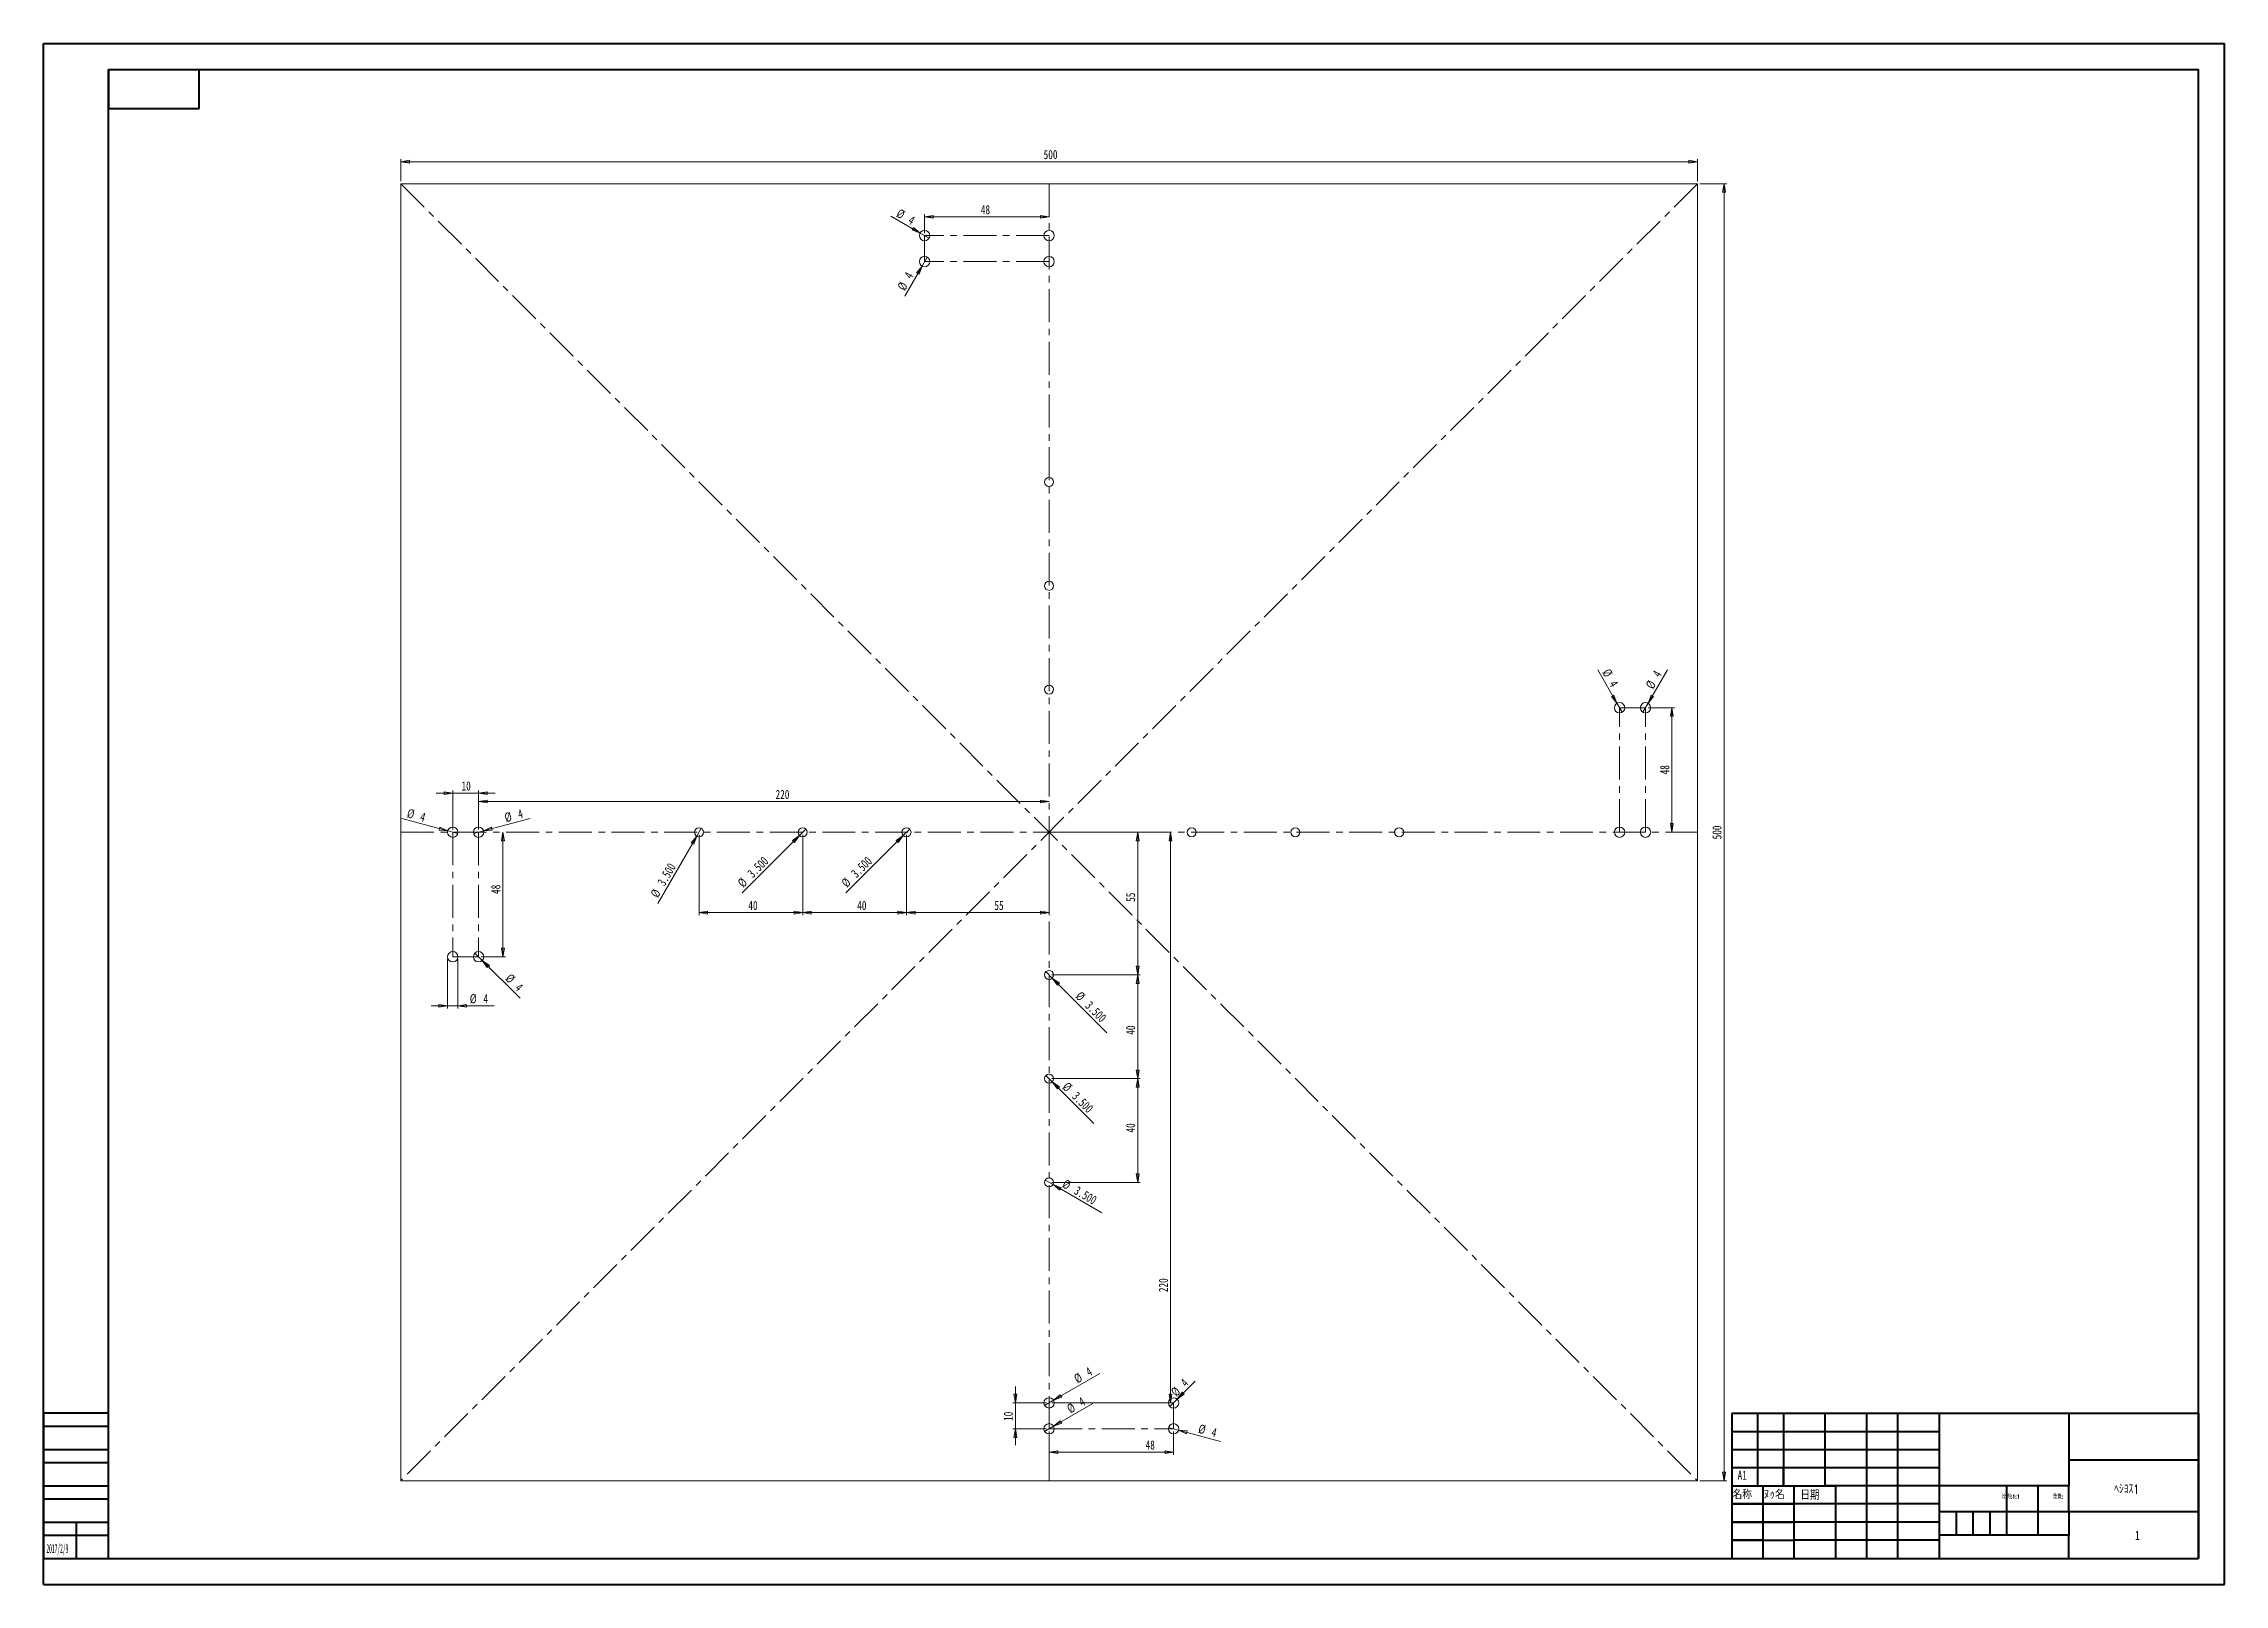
# Model space of a CAD drawing. Header units: millimetres. Extents: x 0 to 841, y 0 to 594.
import ezdxf

# ---------------------------------------------------------------- set-up
doc = ezdxf.new("R2010")
doc.units = ezdxf.units.MM
doc.header["$PDSIZE"] = -1
doc.linetypes.add('CENTERX2', pattern=[20.32, 12.7, -2.54, 2.54, -2.54])
doc.styles.add('SLDTEXTSTYLE0', font='TXT', dxfattribs={"width": 0.75})
doc.styles.add('SLDTEXTSTYLE1', font='TXT', dxfattribs={"width": 0.75, "bigfont": 'bigfont'})
doc.styles.add('SLDTEXTSTYLE2', font='TXT', dxfattribs={"width": 1.043136, "bigfont": 'bigfont'})
doc.styles.add('SLDTEXTSTYLE3', font='TXT', dxfattribs={"width": 1.018999, "bigfont": 'bigfont'})
doc.styles.add('SLDTEXTSTYLE4', font='TXT', dxfattribs={"width": 0.369871})
doc.dimstyles.new('SLDDIMSTYLE0', dxfattribs={"dimtxt": 3.5, "dimasz": 3.302, "dimexe": 0, "dimexo": 0.0625, "dimgap": 0.875, "dimtad": 2, "dimrnd": 1e-09, "dimzin": 12, "dimdsep": 46, "dimtxsty": 'SLDTEXTSTYLE0', "dimblk1": 'CLOSED', "dimblk2": 'CLOSED', "dimsah": 1, "dimcen": 0.09, "dimadec": 0, "dimazin": 0, "dimtfac": 1, "dimtofl": 0, "dimtmove": 0, "dimatfit": 3, "dimldrblk": 'CLOSED', "dimfxl": 1, "dimtolj": 1, "dimtzin": 12, "dimarcsym": 0})
doc.dimstyles.new('SLDDIMSTYLE1', dxfattribs={"dimtxt": 3.5, "dimasz": 3.302, "dimexe": 0, "dimexo": 0.0625, "dimgap": 0.875, "dimtad": 2, "dimrnd": 1e-09, "dimzin": 4, "dimdsep": 46, "dimtxsty": 'SLDTEXTSTYLE0', "dimblk1": 'CLOSED', "dimblk2": 'CLOSED', "dimsah": 1, "dimcen": 0.09, "dimadec": 0, "dimazin": 0, "dimtfac": 1, "dimtmove": 0, "dimatfit": 3, "dimldrblk": 'CLOSED', "dimfxl": 1, "dimtolj": 1, "dimtzin": 12, "dimarcsym": 0})
doc.dimstyles.new('SLDDIMSTYLE2', dxfattribs={"dimtxt": 3.5, "dimasz": 3.302, "dimexe": 0, "dimexo": 0.0625, "dimgap": 0.875, "dimtad": 2, "dimrnd": 1e-09, "dimzin": 12, "dimdsep": 46, "dimtxsty": 'SLDTEXTSTYLE0', "dimblk1": 'CLOSED', "dimblk2": 'CLOSED', "dimsah": 1, "dimcen": 0.09, "dimadec": 0, "dimazin": 0, "dimtfac": 1, "dimtmove": 0, "dimatfit": 3, "dimldrblk": 'CLOSED', "dimfxl": 1, "dimtolj": 1, "dimtzin": 12, "dimarcsym": 0})
doc.dimstyles.new('SLDDIMSTYLE3', dxfattribs={"dimtxt": 3.5, "dimasz": 3.302, "dimexe": 0, "dimexo": 0.0625, "dimgap": 0.875, "dimtad": 2, "dimrnd": 1e-09, "dimzin": 12, "dimdsep": 46, "dimtxsty": 'SLDTEXTSTYLE0', "dimblk1": 'CLOSED', "dimblk2": 'CLOSED', "dimsah": 1, "dimcen": 0.09, "dimadec": 0, "dimazin": 0, "dimtfac": 1, "dimtofl": 0, "dimtmove": 0, "dimatfit": 3, "dimldrblk": 'CLOSED', "dimfxl": 1, "dimtolj": 1, "dimtzin": 12, "dimarcsym": 0})
doc.dimstyles.new('SLDDIMSTYLE4', dxfattribs={"dimtxt": 3.5, "dimasz": 3.302, "dimexe": 0, "dimexo": 0.0625, "dimgap": 0.875, "dimtad": 2, "dimrnd": 1e-09, "dimzin": 12, "dimdsep": 46, "dimtxsty": 'SLDTEXTSTYLE0', "dimblk1": 'CLOSED', "dimblk2": 'CLOSED', "dimsah": 1, "dimcen": 0.09, "dimadec": 0, "dimazin": 0, "dimtfac": 1, "dimtofl": 0, "dimtmove": 0, "dimatfit": 3, "dimldrblk": 'CLOSED', "dimfxl": 1, "dimtolj": 1, "dimtzin": 12, "dimarcsym": 0})

# ---------------------------------------------------------------- blocks, each defined once
blk = doc.blocks.new('_CLOSED')
at = {"color": 0, "linetype": 'ByBlock', "lineweight": -2}
for p, q in [((-1, 0.166667), (0, 0)), ((-1, 0.166667), (-1, -0.166667)), ((0, 0), (-1, -0.166667)), ((0, 0), (-1, 0))]:
    blk.add_line(p, q, dxfattribs=at)
blk = doc.blocks.new('*D2')
at = {"color": 7, "linetype": 'Continuous', "lineweight": 0}
for p, q in [((638.84, 540.19), (649.14, 540.19)), ((648.14, 540.19), (648.14, 40.19)), ((638.84, 40.19), (649.14, 40.19))]:
    blk.add_line(p, q, dxfattribs=at)
at = {"color": 7, "linetype": 'Continuous', "lineweight": 0, "xscale": 3.302, "yscale": 3.302}
for p, rotation in [((648.14, 540.19, 0.1), 90.0000000000004), ((648.14, 40.19, 0.1), 270.0000000000004)]:
    blk.add_blockref('_CLOSED', p, dxfattribs=dict(at, rotation=rotation))
at = {"color": 7, "linetype": 'Continuous', "lineweight": 0, "insert": (643.63, 287.42), "char_height": 3.5, "attachment_point": 1, "rotation": 90, "style": 'SLDTEXTSTYLE0'}
blk.add_mtext('500', dxfattribs=at)
blk = doc.blocks.new('*D3')
at = {"color": 7, "linetype": 'Continuous', "lineweight": 0}
for p, q in [((137.84, 541.19), (137.84, 549.68)), ((137.84, 548.68), (637.84, 548.68)), ((637.84, 541.19), (637.84, 549.68))]:
    blk.add_line(p, q, dxfattribs=at)
at = {"color": 7, "linetype": 'Continuous', "lineweight": 0, "xscale": 3.302, "yscale": 3.302, "rotation": 180.0000000000004}
blk.add_blockref('_CLOSED', (137.84, 548.68, 0.1), dxfattribs=at)
at = {"color": 7, "linetype": 'Continuous', "lineweight": 0, "xscale": 3.302, "yscale": 3.302}
blk.add_blockref('_CLOSED', (637.84, 548.68, 0.1), dxfattribs=at)
at = {"color": 7, "linetype": 'Continuous', "lineweight": 0, "insert": (385.72, 553.19), "char_height": 3.5, "attachment_point": 1, "style": 'SLDTEXTSTYLE0'}
blk.add_mtext('500', dxfattribs=at)
blk = doc.blocks.new('*D4')
at = {"color": 7, "linetype": 'Continuous', "lineweight": 0}
for q in [(309.44, 266.79), (334.08, 291.43)]:
    blk.add_line((331.6, 288.96), q, dxfattribs=at)
at = {"color": 7, "linetype": 'Continuous', "lineweight": 0, "xscale": 3.302, "yscale": 3.302, "rotation": 45.00000000000041}
blk.add_blockref('_CLOSED', (331.6, 288.96, 0.1), dxfattribs=at)
at = {"color": 7, "linetype": 'Continuous', "lineweight": 0, "char_height": 3.5, "attachment_point": 1, "rotation": 45, "style": 'SLDTEXTSTYLE0'}
for s, insert in [('3.500', (311.11, 274.82)), ('%%c', (307.38, 271.09))]:
    blk.add_mtext(s, dxfattribs=dict(at, insert=insert))
blk = doc.blocks.new('*D5')
at = {"color": 7, "linetype": 'Continuous', "lineweight": 0}
for q in [(269.44, 266.79), (294.08, 291.43)]:
    blk.add_line((291.6, 288.96), q, dxfattribs=at)
at = {"color": 7, "linetype": 'Continuous', "lineweight": 0, "xscale": 3.302, "yscale": 3.302, "rotation": 45.00000000000041}
blk.add_blockref('_CLOSED', (291.6, 288.96, 0.1), dxfattribs=at)
at = {"color": 7, "linetype": 'Continuous', "lineweight": 0, "char_height": 3.5, "attachment_point": 1, "rotation": 45, "style": 'SLDTEXTSTYLE0'}
for s, insert in [('3.500', (271.11, 274.82)), ('%%c', (267.38, 271.09))]:
    blk.add_mtext(s, dxfattribs=dict(at, insert=insert))
blk = doc.blocks.new('*D6')
at = {"color": 7, "linetype": 'Continuous', "lineweight": 0}
for q in [(237, 262.76), (253.71, 291.71)]:
    blk.add_line((251.96, 288.68), q, dxfattribs=at)
at = {"color": 7, "linetype": 'Continuous', "lineweight": 0, "xscale": 3.302, "yscale": 3.302, "rotation": 60.00000000000011}
blk.add_blockref('_CLOSED', (251.96, 288.68, 0.1), dxfattribs=at)
at = {"color": 7, "linetype": 'Continuous', "lineweight": 0, "char_height": 3.5, "attachment_point": 1, "rotation": 60, "style": 'SLDTEXTSTYLE0'}
for s, insert in [('3.500', (236.54, 270.95)), ('%%c', (233.91, 266.38))]:
    blk.add_mtext(s, dxfattribs=dict(at, insert=insert))
blk = doc.blocks.new('*D7')
at = {"color": 7, "linetype": 'Continuous', "lineweight": 0}
for p, q in [((332.84, 289.19), (332.84, 258.2)), ((387.84, 289.19), (387.84, 258.2)), ((332.84, 259.2), (387.84, 259.2))]:
    blk.add_line(p, q, dxfattribs=at)
at = {"color": 7, "linetype": 'Continuous', "lineweight": 0, "xscale": 3.302, "yscale": 3.302, "rotation": 180.0000000000004}
blk.add_blockref('_CLOSED', (332.84, 259.2, 0.1), dxfattribs=at)
at = {"color": 7, "linetype": 'Continuous', "lineweight": 0, "xscale": 3.302, "yscale": 3.302}
blk.add_blockref('_CLOSED', (387.84, 259.2, 0.1), dxfattribs=at)
at = {"color": 7, "linetype": 'Continuous', "lineweight": 0, "insert": (366.73, 263.71), "char_height": 3.5, "attachment_point": 1, "style": 'SLDTEXTSTYLE0'}
blk.add_mtext('55', dxfattribs=at)
blk = doc.blocks.new('*D8')
at = {"color": 7, "linetype": 'Continuous', "lineweight": 0}
for p, q in [((292.84, 289.19), (292.84, 258.2)), ((332.84, 289.19), (332.84, 258.2)), ((292.84, 259.2), (332.84, 259.2))]:
    blk.add_line(p, q, dxfattribs=at)
at = {"color": 7, "linetype": 'Continuous', "lineweight": 0, "xscale": 3.302, "yscale": 3.302, "rotation": 180.0000000000004}
blk.add_blockref('_CLOSED', (292.84, 259.2, 0.1), dxfattribs=at)
at = {"color": 7, "linetype": 'Continuous', "lineweight": 0, "xscale": 3.302, "yscale": 3.302}
blk.add_blockref('_CLOSED', (332.84, 259.2, 0.1), dxfattribs=at)
at = {"color": 7, "linetype": 'Continuous', "lineweight": 0, "insert": (313.84, 263.71), "char_height": 3.5, "attachment_point": 1, "style": 'SLDTEXTSTYLE0'}
blk.add_mtext('40', dxfattribs=at)
blk = doc.blocks.new('*D9')
at = {"color": 7, "linetype": 'Continuous', "lineweight": 0}
for p, q in [((252.84, 289.19), (252.84, 258.2)), ((292.84, 289.19), (292.84, 258.2)), ((252.84, 259.2), (292.84, 259.2))]:
    blk.add_line(p, q, dxfattribs=at)
at = {"color": 7, "linetype": 'Continuous', "lineweight": 0, "xscale": 3.302, "yscale": 3.302, "rotation": 180.0000000000004}
blk.add_blockref('_CLOSED', (252.84, 259.2, 0.1), dxfattribs=at)
at = {"color": 7, "linetype": 'Continuous', "lineweight": 0, "xscale": 3.302, "yscale": 3.302}
blk.add_blockref('_CLOSED', (292.84, 259.2, 0.1), dxfattribs=at)
at = {"color": 7, "linetype": 'Continuous', "lineweight": 0, "insert": (271.86, 263.71), "char_height": 3.5, "attachment_point": 1, "style": 'SLDTEXTSTYLE0'}
blk.add_mtext('40', dxfattribs=at)
blk = doc.blocks.new('*D10')
at = {"color": 7, "linetype": 'Continuous', "lineweight": 0}
for q in [(386.6, 236.43), (410.14, 212.89)]:
    blk.add_line((389.08, 233.96), q, dxfattribs=at)
at = {"color": 7, "linetype": 'Continuous', "lineweight": 0, "xscale": 3.302, "yscale": 3.302, "rotation": 135.0000000000004}
blk.add_blockref('_CLOSED', (389.08, 233.96, 0.1), dxfattribs=at)
at = {"color": 7, "linetype": 'Continuous', "lineweight": 0, "char_height": 3.5, "attachment_point": 1, "rotation": 315, "style": 'SLDTEXTSTYLE0'}
for s, insert in [('%%c', (400.23, 229.15)), ('3.500', (403.96, 225.42))]:
    blk.add_mtext(s, dxfattribs=dict(at, insert=insert))
blk = doc.blocks.new('*D11')
at = {"color": 7, "linetype": 'Continuous', "lineweight": 0}
for q in [(386.6, 196.43), (405.09, 177.94)]:
    blk.add_line((389.08, 193.96), q, dxfattribs=at)
at = {"color": 7, "linetype": 'Continuous', "lineweight": 0, "xscale": 3.302, "yscale": 3.302, "rotation": 135.0000000000004}
blk.add_blockref('_CLOSED', (389.08, 193.96, 0.1), dxfattribs=at)
at = {"color": 7, "linetype": 'Continuous', "lineweight": 0, "char_height": 3.5, "attachment_point": 1, "rotation": 315, "style": 'SLDTEXTSTYLE0'}
for s, insert in [('%%c', (395.16, 194.18)), ('3.500', (398.89, 190.45))]:
    blk.add_mtext(s, dxfattribs=dict(at, insert=insert))
blk = doc.blocks.new('*D12')
at = {"color": 7, "linetype": 'Continuous', "lineweight": 0}
for q in [(386.32, 156.07), (408.11, 143.49)]:
    blk.add_line((389.35, 154.32), q, dxfattribs=at)
at = {"color": 7, "linetype": 'Continuous', "lineweight": 0, "xscale": 3.302, "yscale": 3.302, "rotation": 150.0000000000001}
blk.add_blockref('_CLOSED', (389.35, 154.32, 0.1), dxfattribs=at)
at = {"color": 7, "linetype": 'Continuous', "lineweight": 0, "char_height": 3.5, "attachment_point": 1, "rotation": 330, "style": 'SLDTEXTSTYLE0'}
for s, insert in [('%%c', (394.32, 156.59)), ('3.500', (398.89, 153.96))]:
    blk.add_mtext(s, dxfattribs=dict(at, insert=insert))
blk = doc.blocks.new('*D13')
at = {"color": 7, "linetype": 'Continuous', "lineweight": 0}
for p, q in [((388.84, 290.19), (423.02, 290.19)), ((422.02, 235.19), (422.02, 290.19)), ((388.84, 235.19), (423.02, 235.19))]:
    blk.add_line(p, q, dxfattribs=at)
at = {"color": 7, "linetype": 'Continuous', "lineweight": 0, "xscale": 3.302, "yscale": 3.302}
for p, rotation in [((422.02, 290.19, 0.1), 90.00000000000045), ((422.02, 235.19, 0.1), 270.0000000000005)]:
    blk.add_blockref('_CLOSED', p, dxfattribs=dict(at, rotation=rotation))
at = {"color": 7, "linetype": 'Continuous', "lineweight": 0, "insert": (417.5, 263.34), "char_height": 3.5, "attachment_point": 1, "rotation": 90, "style": 'SLDTEXTSTYLE0'}
blk.add_mtext('55', dxfattribs=at)
blk = doc.blocks.new('*D14')
at = {"color": 7, "linetype": 'Continuous', "lineweight": 0}
for p, q in [((388.84, 235.19), (423.02, 235.19)), ((422.02, 235.19), (422.02, 195.19)), ((388.84, 195.19), (423.02, 195.19))]:
    blk.add_line(p, q, dxfattribs=at)
at = {"color": 7, "linetype": 'Continuous', "lineweight": 0, "xscale": 3.302, "yscale": 3.302}
for p, rotation in [((422.02, 235.19, 0.1), 90.0000000000004), ((422.02, 195.19, 0.1), 270.0000000000004)]:
    blk.add_blockref('_CLOSED', p, dxfattribs=dict(at, rotation=rotation))
at = {"color": 7, "linetype": 'Continuous', "lineweight": 0, "insert": (417.5, 212.11), "char_height": 3.5, "attachment_point": 1, "rotation": 90, "style": 'SLDTEXTSTYLE0'}
blk.add_mtext('40', dxfattribs=at)
blk = doc.blocks.new('*D15')
at = {"color": 7, "linetype": 'Continuous', "lineweight": 0}
for p, q in [((388.84, 195.19), (423.02, 195.19)), ((422.02, 195.19), (422.02, 155.19)), ((388.84, 155.19), (423.02, 155.19))]:
    blk.add_line(p, q, dxfattribs=at)
at = {"color": 7, "linetype": 'Continuous', "lineweight": 0, "xscale": 3.302, "yscale": 3.302}
for p, rotation in [((422.02, 195.19, 0.1), 90.0000000000004), ((422.02, 155.19, 0.1), 270.0000000000004)]:
    blk.add_blockref('_CLOSED', p, dxfattribs=dict(at, rotation=rotation))
at = {"color": 7, "linetype": 'Continuous', "lineweight": 0, "insert": (417.5, 174.4), "char_height": 3.5, "attachment_point": 1, "rotation": 90, "style": 'SLDTEXTSTYLE0'}
blk.add_mtext('40', dxfattribs=at)
blk = doc.blocks.new('*D16')
at = {"color": 7, "linetype": 'Continuous', "lineweight": 0}
for q in [(138.17, 295.46), (159.77, 289.68)]:
    blk.add_line((155.91, 290.71), q, dxfattribs=at)
at = {"color": 7, "linetype": 'Continuous', "lineweight": 0, "xscale": 3.302, "yscale": 3.302, "rotation": 345.0000000000001}
blk.add_blockref('_CLOSED', (155.91, 290.71, 0.1), dxfattribs=at)
at = {"color": 7, "linetype": 'Continuous', "lineweight": 0, "char_height": 3.5, "attachment_point": 1, "rotation": 345, "style": 'SLDTEXTSTYLE0'}
for s, insert in [('%%c', (140.86, 299.37)), ('4', (145.95, 298))]:
    blk.add_mtext(s, dxfattribs=dict(at, insert=insert))
blk = doc.blocks.new('*D17')
at = {"color": 7, "linetype": 'Continuous', "lineweight": 0}
for q in [(187.76, 295.53), (165.91, 289.68)]:
    blk.add_line((169.77, 290.71), q, dxfattribs=at)
at = {"color": 7, "linetype": 'Continuous', "lineweight": 0, "xscale": 3.302, "yscale": 3.302, "rotation": 195.0000000000007}
blk.add_blockref('_CLOSED', (169.77, 290.71, 0.1), dxfattribs=at)
at = {"color": 7, "linetype": 'Continuous', "lineweight": 0, "char_height": 3.5, "attachment_point": 1, "rotation": 15, "style": 'SLDTEXTSTYLE0'}
for s, insert in [('%%c', (177.48, 297.4)), ('4', (182.57, 298.77))]:
    blk.add_mtext(s, dxfattribs=dict(at, insert=insert))
blk = doc.blocks.new('*D18')
at = {"color": 7, "linetype": 'Continuous', "lineweight": 0}
for p, q in [((157.84, 305.24), (151.49, 305.24)), ((157.84, 291.19), (157.84, 306.24)), ((157.84, 305.24), (167.84, 305.24)), ((167.84, 291.19), (167.84, 306.24)), ((167.84, 305.24), (174.19, 305.24))]:
    blk.add_line(p, q, dxfattribs=at)
at = {"color": 7, "linetype": 'Continuous', "lineweight": 0, "xscale": 3.302, "yscale": 3.302}
blk.add_blockref('_CLOSED', (157.84, 305.24, 0.1), dxfattribs=at)
at = {"color": 7, "linetype": 'Continuous', "lineweight": 0, "xscale": 3.302, "yscale": 3.302, "rotation": 180.0000000000004}
blk.add_blockref('_CLOSED', (167.84, 305.24, 0.1), dxfattribs=at)
at = {"color": 7, "linetype": 'Continuous', "lineweight": 0, "insert": (161.24, 309.75), "char_height": 3.5, "attachment_point": 1, "style": 'SLDTEXTSTYLE0'}
blk.add_mtext('10', dxfattribs=at)
blk = doc.blocks.new('*D19')
at = {"color": 7, "linetype": 'Continuous', "lineweight": 0}
for p, q in [((167.84, 291.19), (167.84, 303.01)), ((167.84, 302.01), (387.84, 302.01))]:
    blk.add_line(p, q, dxfattribs=at)
at = {"color": 7, "linetype": 'Continuous', "lineweight": 0, "xscale": 3.302, "yscale": 3.302, "rotation": 180.0000000000004}
blk.add_blockref('_CLOSED', (167.84, 302.01, 0.1), dxfattribs=at)
at = {"color": 7, "linetype": 'Continuous', "lineweight": 0, "xscale": 3.302, "yscale": 3.302}
blk.add_blockref('_CLOSED', (387.84, 302.01, 0.1), dxfattribs=at)
at = {"color": 7, "linetype": 'Continuous', "lineweight": 0, "insert": (282.34, 306.52), "char_height": 3.5, "attachment_point": 1, "style": 'SLDTEXTSTYLE0'}
blk.add_mtext('220', dxfattribs=at)
blk = doc.blocks.new('*D20')
at = {"color": 7, "linetype": 'Continuous', "lineweight": 0}
for p, q in [((177.21, 290.19), (177.21, 242.19)), ((168.84, 242.19), (178.21, 242.19))]:
    blk.add_line(p, q, dxfattribs=at)
at = {"color": 7, "linetype": 'Continuous', "lineweight": 0, "xscale": 3.302, "yscale": 3.302}
for p, rotation in [((177.21, 290.19, 0.1), 90.0000000000004), ((177.21, 242.19, 0.1), 270.0000000000004)]:
    blk.add_blockref('_CLOSED', p, dxfattribs=dict(at, rotation=rotation))
at = {"color": 7, "linetype": 'Continuous', "lineweight": 0, "insert": (172.69, 266.39), "char_height": 3.5, "attachment_point": 1, "rotation": 90, "style": 'SLDTEXTSTYLE0'}
blk.add_mtext('48', dxfattribs=at)
blk = doc.blocks.new('*D21')
at = {"color": 7, "linetype": 'Continuous', "lineweight": 0}
for p, q in [((155.84, 241.19), (155.84, 222.23)), ((159.84, 241.19), (159.84, 222.23)), ((155.84, 223.23), (149.49, 223.23)), ((155.84, 223.23), (159.84, 223.23)), ((159.84, 223.23), (173.87, 223.23))]:
    blk.add_line(p, q, dxfattribs=at)
at = {"color": 7, "linetype": 'Continuous', "lineweight": 0, "xscale": 3.302, "yscale": 3.302}
blk.add_blockref('_CLOSED', (155.84, 223.23, 0.1), dxfattribs=at)
at = {"color": 7, "linetype": 'Continuous', "lineweight": 0, "xscale": 3.302, "yscale": 3.302, "rotation": 180.0000000000004}
blk.add_blockref('_CLOSED', (159.84, 223.23, 0.1), dxfattribs=at)
at = {"color": 7, "linetype": 'Continuous', "lineweight": 0, "char_height": 3.5, "attachment_point": 1, "style": 'SLDTEXTSTYLE0'}
for s, insert in [('%%c', (164.43, 227.74)), ('4', (169.7, 227.74))]:
    blk.add_mtext(s, dxfattribs=dict(at, insert=insert))
blk = doc.blocks.new('*D22')
at = {"color": 7, "linetype": 'Continuous', "lineweight": 0}
for q in [(407.41, 81.49), (386.11, 69.19)]:
    blk.add_line((389.57, 71.19), q, dxfattribs=at)
at = {"color": 7, "linetype": 'Continuous', "lineweight": 0, "xscale": 3.302, "yscale": 3.302, "rotation": 210.0000000000003}
blk.add_blockref('_CLOSED', (389.57, 71.19, 0.1), dxfattribs=at)
at = {"color": 7, "linetype": 'Continuous', "lineweight": 0, "char_height": 3.5, "attachment_point": 1, "rotation": 30, "style": 'SLDTEXTSTYLE0'}
for s, insert in [('%%c', (397, 80.65)), ('4', (401.56, 83.29))]:
    blk.add_mtext(s, dxfattribs=dict(at, insert=insert))
blk = doc.blocks.new('*D23')
at = {"color": 7, "linetype": 'Continuous', "lineweight": 0}
for q in [(404.68, 69.92), (386.11, 59.19)]:
    blk.add_line((389.57, 61.19), q, dxfattribs=at)
at = {"color": 7, "linetype": 'Continuous', "lineweight": 0, "xscale": 3.302, "yscale": 3.302, "rotation": 210.0000000000007}
blk.add_blockref('_CLOSED', (389.57, 61.19, 0.1), dxfattribs=at)
at = {"color": 7, "linetype": 'Continuous', "lineweight": 0, "char_height": 3.5, "attachment_point": 1, "rotation": 30, "style": 'SLDTEXTSTYLE0'}
for s, insert in [('%%c', (394.27, 69.06)), ('4', (398.83, 71.69))]:
    blk.add_mtext(s, dxfattribs=dict(at, insert=insert))
blk = doc.blocks.new('*D24')
at = {"color": 7, "linetype": 'Continuous', "lineweight": 0}
for p, q in [((374.85, 70.19), (374.85, 76.54)), ((386.84, 70.19), (373.85, 70.19)), ((374.85, 70.19), (374.85, 60.19)), ((386.84, 60.19), (373.85, 60.19)), ((374.85, 60.19), (374.85, 53.84))]:
    blk.add_line(p, q, dxfattribs=at)
at = {"color": 7, "linetype": 'Continuous', "lineweight": 0, "xscale": 3.302, "yscale": 3.302}
for p, rotation in [((374.85, 70.19, 0.1), 270.0000000000004), ((374.85, 60.19, 0.1), 90.0000000000004)]:
    blk.add_blockref('_CLOSED', p, dxfattribs=dict(at, rotation=rotation))
at = {"color": 7, "linetype": 'Continuous', "lineweight": 0, "insert": (370.34, 63.24), "char_height": 3.5, "attachment_point": 1, "rotation": 90, "style": 'SLDTEXTSTYLE0'}
blk.add_mtext('10', dxfattribs=at)
blk = doc.blocks.new('*D25')
at = {"color": 7, "linetype": 'Continuous', "lineweight": 0}
for p, q in [((434.65, 70.19), (434.65, 290.19)), ((388.84, 70.19), (435.65, 70.19))]:
    blk.add_line(p, q, dxfattribs=at)
at = {"color": 7, "linetype": 'Continuous', "lineweight": 0, "xscale": 3.302, "yscale": 3.302}
for p, rotation in [((434.65, 290.19, 0.1), 90.0000000000004), ((434.65, 70.19, 0.1), 270.0000000000004)]:
    blk.add_blockref('_CLOSED', p, dxfattribs=dict(at, rotation=rotation))
at = {"color": 7, "linetype": 'Continuous', "lineweight": 0, "insert": (430.14, 112.87), "char_height": 3.5, "attachment_point": 1, "rotation": 90, "style": 'SLDTEXTSTYLE0'}
blk.add_mtext('220', dxfattribs=at)
blk = doc.blocks.new('*D26')
at = {"color": 7, "linetype": 'Continuous', "lineweight": 0}
for p, q in [((387.84, 59.19), (387.84, 50.19)), ((435.84, 59.19), (435.84, 50.19)), ((387.84, 51.19), (435.84, 51.19))]:
    blk.add_line(p, q, dxfattribs=at)
at = {"color": 7, "linetype": 'Continuous', "lineweight": 0, "xscale": 3.302, "yscale": 3.302, "rotation": 180.0000000000004}
blk.add_blockref('_CLOSED', (387.84, 51.19, 0.1), dxfattribs=at)
at = {"color": 7, "linetype": 'Continuous', "lineweight": 0, "xscale": 3.302, "yscale": 3.302}
blk.add_blockref('_CLOSED', (435.84, 51.19, 0.1), dxfattribs=at)
at = {"color": 7, "linetype": 'Continuous', "lineweight": 0, "insert": (425.05, 55.71), "char_height": 3.5, "attachment_point": 1, "style": 'SLDTEXTSTYLE0'}
blk.add_mtext('48', dxfattribs=at)
blk = doc.blocks.new('*D27')
at = {"color": 7, "linetype": 'Continuous', "lineweight": 0}
for q in [(444.16, 78.5), (434.42, 68.76)]:
    blk.add_line((437.25, 71.58), q, dxfattribs=at)
at = {"color": 7, "linetype": 'Continuous', "lineweight": 0, "xscale": 3.302, "yscale": 3.302, "rotation": 225.0000000000007}
blk.add_blockref('_CLOSED', (437.25, 71.58, 0.1), dxfattribs=at)
at = {"color": 7, "linetype": 'Continuous', "lineweight": 0, "char_height": 3.5, "attachment_point": 1, "rotation": 45, "style": 'SLDTEXTSTYLE0'}
for s, insert in [('%%c', (434.44, 74.86)), ('4', (438.17, 78.59))]:
    blk.add_mtext(s, dxfattribs=dict(at, insert=insert))
blk = doc.blocks.new('*D28')
at = {"color": 7, "linetype": 'Continuous', "lineweight": 0}
for q in [(433.91, 60.71), (453.97, 55.34)]:
    blk.add_line((437.77, 59.68), q, dxfattribs=at)
at = {"color": 7, "linetype": 'Continuous', "lineweight": 0, "xscale": 3.302, "yscale": 3.302, "rotation": 165.0000000000005}
blk.add_blockref('_CLOSED', (437.77, 59.68, 0.1), dxfattribs=at)
at = {"color": 7, "linetype": 'Continuous', "lineweight": 0, "char_height": 3.5, "attachment_point": 1, "rotation": 345, "style": 'SLDTEXTSTYLE0'}
for s, insert in [('%%c', (446, 62.08)), ('4', (451.09, 60.72))]:
    blk.add_mtext(s, dxfattribs=dict(at, insert=insert))
blk = doc.blocks.new('*D29')
at = {"color": 7, "linetype": 'Continuous', "lineweight": 0}
for p, q in [((618.84, 338.19), (628.98, 338.19)), ((627.98, 338.19), (627.98, 290.19))]:
    blk.add_line(p, q, dxfattribs=at)
at = {"color": 7, "linetype": 'Continuous', "lineweight": 0, "xscale": 3.302, "yscale": 3.302}
for p, rotation in [((627.98, 338.19, 0.1), 90.0000000000004), ((627.98, 290.19, 0.1), 270.0000000000004)]:
    blk.add_blockref('_CLOSED', p, dxfattribs=dict(at, rotation=rotation))
at = {"color": 7, "linetype": 'Continuous', "lineweight": 0, "insert": (623.47, 312.49), "char_height": 3.5, "attachment_point": 1, "rotation": 90, "style": 'SLDTEXTSTYLE0'}
blk.add_mtext('48', dxfattribs=at)
blk = doc.blocks.new('*D30')
at = {"color": 7, "linetype": 'Continuous', "lineweight": 0}
for q in [(599.42, 352.78), (608.84, 336.46)]:
    blk.add_line((606.84, 339.93), q, dxfattribs=at)
at = {"color": 7, "linetype": 'Continuous', "lineweight": 0, "xscale": 3.302, "yscale": 3.302, "rotation": 300.0000000000003}
blk.add_blockref('_CLOSED', (606.84, 339.93, 0.1), dxfattribs=at)
at = {"color": 7, "linetype": 'Continuous', "lineweight": 0, "char_height": 3.5, "attachment_point": 1, "rotation": 300, "style": 'SLDTEXTSTYLE0'}
for s, insert in [('%%c', (604.05, 353.62)), ('4', (606.69, 349.06))]:
    blk.add_mtext(s, dxfattribs=dict(at, insert=insert))
blk = doc.blocks.new('*D31')
at = {"color": 7, "linetype": 'Continuous', "lineweight": 0}
for q in [(626.26, 352.78), (616.84, 336.46)]:
    blk.add_line((618.84, 339.93), q, dxfattribs=at)
at = {"color": 7, "linetype": 'Continuous', "lineweight": 0, "xscale": 3.302, "yscale": 3.302, "rotation": 240.0000000000005}
blk.add_blockref('_CLOSED', (618.84, 339.93, 0.1), dxfattribs=at)
at = {"color": 7, "linetype": 'Continuous', "lineweight": 0, "char_height": 3.5, "attachment_point": 1, "rotation": 60, "style": 'SLDTEXTSTYLE0'}
for s, insert in [('%%c', (617.69, 346.82)), ('4', (620.33, 351.38))]:
    blk.add_mtext(s, dxfattribs=dict(at, insert=insert))
blk = doc.blocks.new('*D32')
at = {"color": 7, "linetype": 'Continuous', "lineweight": 0}
for p, q in [((339.84, 521.19), (339.84, 528.42)), ((339.84, 527.42), (387.84, 527.42))]:
    blk.add_line(p, q, dxfattribs=at)
at = {"color": 7, "linetype": 'Continuous', "lineweight": 0, "xscale": 3.302, "yscale": 3.302, "rotation": 180.0000000000004}
blk.add_blockref('_CLOSED', (339.84, 527.42, 0.1), dxfattribs=at)
at = {"color": 7, "linetype": 'Continuous', "lineweight": 0, "xscale": 3.302, "yscale": 3.302}
blk.add_blockref('_CLOSED', (387.84, 527.42, 0.1), dxfattribs=at)
at = {"color": 7, "linetype": 'Continuous', "lineweight": 0, "insert": (361.5, 531.93), "char_height": 3.5, "attachment_point": 1, "style": 'SLDTEXTSTYLE0'}
blk.add_mtext('48', dxfattribs=at)
blk = doc.blocks.new('*D33')
at = {"color": 7, "linetype": 'Continuous', "lineweight": 0}
for q in [(326.77, 527.73), (341.57, 519.19)]:
    blk.add_line((338.11, 521.19), q, dxfattribs=at)
at = {"color": 7, "linetype": 'Continuous', "lineweight": 0, "xscale": 3.302, "yscale": 3.302, "rotation": 330.0000000000006}
blk.add_blockref('_CLOSED', (338.11, 521.19, 0.1), dxfattribs=at)
at = {"color": 7, "linetype": 'Continuous', "lineweight": 0, "char_height": 3.5, "attachment_point": 1, "rotation": 330, "style": 'SLDTEXTSTYLE0'}
for s, insert in [('%%c', (330.35, 530.76)), ('4', (334.92, 528.12))]:
    blk.add_mtext(s, dxfattribs=dict(at, insert=insert))
blk = doc.blocks.new('*D34')
at = {"color": 7, "linetype": 'Continuous', "lineweight": 0}
for q in [(332.14, 496.86), (340.84, 511.93)]:
    blk.add_line((338.84, 508.46), q, dxfattribs=at)
at = {"color": 7, "linetype": 'Continuous', "lineweight": 0, "xscale": 3.302, "yscale": 3.302, "rotation": 60.00000000000049}
blk.add_blockref('_CLOSED', (338.84, 508.46, 0.1), dxfattribs=at)
at = {"color": 7, "linetype": 'Continuous', "lineweight": 0, "char_height": 3.5, "attachment_point": 1, "rotation": 60, "style": 'SLDTEXTSTYLE0'}
for s, insert in [('4', (331.74, 505.01)), ('%%c', (329.11, 500.44))]:
    blk.add_mtext(s, dxfattribs=dict(at, insert=insert))
blk = doc.blocks.new('*D35')
at = {"color": 7, "linetype": 'Continuous', "lineweight": 0}
for q in [(166.42, 243.61), (183.88, 226.15)]:
    blk.add_line((169.25, 240.78), q, dxfattribs=at)
at = {"color": 7, "linetype": 'Continuous', "lineweight": 0, "xscale": 3.302, "yscale": 3.302, "rotation": 135.0000000000004}
blk.add_blockref('_CLOSED', (169.25, 240.78, 0.1), dxfattribs=at)
at = {"color": 7, "linetype": 'Continuous', "lineweight": 0, "char_height": 3.5, "attachment_point": 1, "rotation": 315, "style": 'SLDTEXTSTYLE0'}
for s, insert in [('%%c', (180.37, 236)), ('4', (184.1, 232.27))]:
    blk.add_mtext(s, dxfattribs=dict(at, insert=insert))

msp = doc.modelspace()

# ---------------------------------------------------------------- linework, layer by layer
at = {"color": 7, "linetype": 'Continuous', "lineweight": 40}
for p, q in [((0.079, 0.215), (0.079, 594.215)), ((0.079, 594.215), (841.079, 594.215)), ((841.079, 0.215), (841.079, 594.215)), ((25.079, 10.215), (25.079, 584.215)), ((25.079, 584.215), (831.079, 584.215)), ((25.079, 584.215), (25.079, 569.215)), ((25.079, 584.215), (60.079, 584.215)), ((60.079, 569.215), (60.079, 584.215)), ((831.079, 10.215), (831.079, 584.215)), ((25.079, 569.215), (60.079, 569.215)), ((25.079, 66.215), (0.079, 66.215)), ((0.079, 66.215), (0.079, 61.215)), ((0.079, 61.215), (25.079, 61.215)), ((0.079, 61.215), (0.079, 52.215)), ((651.079, 66.215), (831.079, 66.215)), ((651.079, 66.215), (651.079, 10.215)), ((651.079, 59.215), (731.079, 59.215)), ((651.079, 59.215), (661.079, 59.215)), ((661.079, 66.215), (661.079, 38.215)), ((671.079, 66.215), (671.079, 38.215)), ((687.079, 38.215), (687.079, 66.215)), ((703.079, 66.215), (703.079, 10.215)), ((715.079, 66.215), (715.079, 10.215)), ((731.079, 66.215), (731.079, 10.215)), ((781.079, 66.215), (781.079, 38.215)), ((831.079, 66.215), (831.079, 10.215)), ((0.079, 52.215), (25.079, 52.215)), ((0.079, 52.215), (0.079, 47.215)), ((651.079, 52.215), (731.079, 52.215)), ((651.079, 52.215), (661.079, 52.215)), ((0.079, 47.215), (25.079, 47.215)), ((0.079, 47.215), (0.079, 38.215)), ((651.079, 45.215), (731.079, 45.215)), ((651.079, 45.215), (661.079, 45.215)), ((661.079, 45.215), (661.079, 38.215)), ((671.079, 38.215), (671.079, 45.215)), ((781.079, 48.215), (831.079, 48.215)), ((0.079, 38.215), (25.079, 38.215)), ((0.079, 38.215), (0.079, 33.215)), ((651.079, 38.215), (661.079, 38.215)), ((651.079, 38.215), (663.079, 38.215)), ((661.079, 38.215), (671.079, 38.215)), ((663.079, 38.215), (663.079, 31.215)), ((663.079, 38.215), (675.079, 38.215)), ((663.079, 38.215), (663.079, 31.215)), ((671.079, 38.215), (687.079, 38.215)), ((675.079, 38.215), (675.079, 31.215)), ((675.079, 38.215), (691.079, 38.215)), ((703.079, 38.215), (687.079, 38.215)), ((691.079, 38.215), (691.079, 31.215)), ((715.079, 38.215), (703.079, 38.215)), ((731.079, 38.215), (715.079, 38.215)), ((781.079, 38.215), (731.079, 38.215)), ((757.079, 38.215), (757.079, 28.215)), ((769.079, 38.215), (769.079, 19.215)), ((781.079, 28.215), (781.079, 38.215)), ((0.079, 33.215), (25.079, 33.215)), ((0.079, 33.215), (0.079, 24.215)), ((651.079, 31.215), (663.079, 31.215)), ((663.079, 31.215), (651.079, 31.215)), ((663.079, 31.215), (663.079, 24.215)), ((663.079, 31.215), (675.079, 31.215)), ((675.079, 31.215), (663.079, 31.215)), ((663.079, 31.215), (663.079, 24.215)), ((675.079, 31.215), (675.079, 24.215)), ((691.079, 31.215), (675.079, 31.215)), ((691.079, 31.215), (691.079, 24.215)), ((703.079, 31.215), (691.079, 31.215)), ((715.079, 31.215), (703.079, 31.215)), ((731.079, 31.215), (715.079, 31.215)), ((831.079, 28.215), (731.079, 28.215)), ((737.579, 28.215), (737.579, 19.215)), ((744.079, 28.215), (744.079, 19.215)), ((750.579, 28.215), (750.579, 19.215)), ((757.079, 28.215), (757.079, 19.215)), ((781.079, 28.215), (781.079, 19.215)), ((0.079, 24.215), (25.079, 24.215)), ((0.079, 24.215), (0.079, 19.215)), ((0.079, 19.215), (25.079, 19.215)), ((0.079, 19.215), (0.079, 10.215)), ((12.579, 24.215), (12.579, 10.215)), ((663.079, 24.215), (651.079, 24.215)), ((651.079, 24.215), (663.079, 24.215)), ((651.079, 17.215), (663.079, 17.215)), ((663.079, 17.215), (651.079, 17.215)), ((663.079, 24.215), (663.079, 17.215)), ((675.079, 24.215), (663.079, 24.215)), ((663.079, 24.215), (675.079, 24.215)), ((663.079, 24.215), (663.079, 17.215)), ((663.079, 17.215), (663.079, 10.215)), ((663.079, 17.215), (675.079, 17.215)), ((663.079, 17.215), (675.079, 17.215)), ((663.079, 17.215), (663.079, 10.215)), ((675.079, 24.215), (675.079, 17.215)), ((691.079, 24.215), (675.079, 24.215)), ((675.079, 17.215), (675.079, 10.215)), ((691.079, 17.215), (675.079, 17.215)), ((691.079, 24.215), (691.079, 17.215)), ((703.079, 24.215), (691.079, 24.215)), ((691.079, 17.215), (691.079, 10.215)), ((703.079, 17.215), (691.079, 17.215)), ((715.079, 24.215), (703.079, 24.215)), ((715.079, 17.215), (703.079, 17.215)), ((731.079, 24.215), (715.079, 24.215)), ((731.079, 17.215), (715.079, 17.215)), ((737.579, 19.215), (731.079, 19.215)), ((744.079, 19.215), (737.579, 19.215)), ((750.579, 19.215), (744.079, 19.215)), ((757.079, 19.215), (750.579, 19.215)), ((769.079, 19.215), (757.079, 19.215)), ((781.079, 19.215), (757.079, 19.215)), ((781.079, 10.215), (781.079, 19.215)), ((0.079, 10.215), (25.079, 10.215)), ((25.079, 10.215), (831.079, 10.215)), ((651.079, 10.215), (831.079, 10.215)), ((0.079, 0.215), (841.079, 0.215))]:
    msp.add_line(p, q, dxfattribs=at)
at = {"color": 7, "linetype": 'Continuous', "lineweight": 0}
for p, q in [((137.838, 540.193), (637.838, 540.193)), ((137.838, 540.193), (137.838, 40.193)), ((637.838, 540.193), (637.838, 40.193)), ((137.838, 40.193), (637.838, 40.193)), ((137.838, 40.193), (637.838, 40.193))]:
    msp.add_line(p, q, dxfattribs=at)
at = {"color": 7, "linetype": 'CENTERX2', "lineweight": 0}
for p, q in [((137.838, 540.193), (637.838, 40.193)), ((637.838, 540.193), (137.838, 40.193)), ((387.838, 540.193), (387.838, 40.193)), ((387.838, 520.193), (339.838, 520.193)), ((339.838, 510.193), (339.838, 520.193)), ((387.838, 510.193), (339.838, 510.193)), ((607.838, 290.193), (607.838, 338.193)), ((607.838, 338.193), (617.838, 338.193)), ((617.838, 290.193), (617.838, 338.193)), ((137.838, 290.193), (637.838, 290.193)), ((157.838, 290.193), (157.838, 242.193)), ((167.838, 290.193), (167.838, 242.193)), ((157.838, 242.193), (167.838, 242.193)), ((435.838, 60.193), (435.838, 70.17)), ((387.838, 60.193), (435.838, 60.193))]:
    msp.add_line(p, q, dxfattribs=at)
at = {"color": 7, "linetype": 'Continuous', "lineweight": 0}
for centre, radius in [((339.838, 520.193), 2), ((387.838, 520.193), 2), ((339.838, 510.193), 2), ((387.838, 510.193), 2), ((387.838, 425.193), 1.75), ((387.838, 385.193), 1.75), ((387.838, 345.193), 1.75), ((607.838, 338.193), 2), ((617.838, 338.193), 2), ((157.838, 290.193), 2), ((167.838, 290.193), 2), ((252.838, 290.193), 1.75), ((292.838, 290.193), 1.75), ((332.838, 290.193), 1.75), ((442.838, 290.193), 1.75), ((482.838, 290.193), 1.75), ((522.838, 290.193), 1.75), ((607.838, 290.193), 2), ((617.838, 290.193), 2), ((157.838, 242.193), 2), ((167.838, 242.193), 2), ((387.838, 235.193), 1.75), ((387.838, 195.193), 1.75), ((387.838, 155.193), 1.75), ((387.838, 70.193), 2), ((435.838, 70.17), 2), ((387.838, 60.193), 2), ((435.838, 60.193), 2)]:
    msp.add_circle(centre, radius, dxfattribs=at)
msp.add_point((387.838, 290.193), dxfattribs=at)

# ---------------------------------------------------------------- texts
at = {"color": 7, "linetype": 'Continuous', "lineweight": 0, "attachment_point": 1}
for s, insert, char_height, style in [('A1', (653.361, 44.026), 3.5, 'SLDTEXTSTYLE0'), ('名称', (651.453, 36.301), 3.175, 'SLDTEXTSTYLE3'), ('ﾇｩ名', (663.47, 36.301), 3.175, 'SLDTEXTSTYLE2'), ('日期', (677.598, 36.299), 3.5, 'SLDTEXTSTYLE1'), ('比例:1:1', (755.327, 34.894), 1.5875, 'SLDTEXTSTYLE1'), ('重量: ', (774.931, 34.894), 1.5875, 'SLDTEXTSTYLE1'), ('ﾍｼﾖｽ1', (798.587, 38.636), 3.5, 'SLDTEXTSTYLE1'), ('1', (806.628, 20.827), 3.5, 'SLDTEXTSTYLE0'), ('2017/2/9', (1.15, 15.785), 3.5, 'SLDTEXTSTYLE4')]:
    msp.add_mtext(s, dxfattribs=dict(at, insert=insert, char_height=char_height, style=style))

# ---------------------------------------------------------------- dimensions: what is measured, and where the dimension line sits
at = {"color": 7, "linetype": 'Continuous', "lineweight": 0}
for base, p1, p2, dimstyle, picture, middle in [((637.838, 548.681), (137.838, 540.193), (637.838, 540.193), 'SLDDIMSTYLE0', '*D3', (389.598, 548.681)), ((387.838, 302.008), (167.838, 290.193), (387.838, 540.193), 'SLDDIMSTYLE0', '*D19', (286.218, 302.008)), ((387.838, 527.418), (339.838, 520.193), (387.838, 540.193), 'SLDDIMSTYLE0', '*D32', (364.087, 527.418)), ((167.838, 305.238), (157.838, 290.193), (167.838, 290.193), 'SLDDIMSTYLE3', '*D18', (163.823, 305.238)), ((292.838, 259.197), (252.838, 290.193), (292.838, 290.193), 'SLDDIMSTYLE0', '*D9', (274.441, 259.197)), ((332.838, 259.197), (292.838, 290.193), (332.838, 290.193), 'SLDDIMSTYLE0', '*D8', (316.422, 259.197)), ((387.838, 259.197), (332.838, 290.193), (387.838, 290.193), 'SLDDIMSTYLE0', '*D7', (369.314, 259.197)), ((435.838, 51.194), (387.838, 60.193), (435.838, 60.193), 'SLDDIMSTYLE0', '*D26', (427.631, 51.194))]:
    dim = msp.add_linear_dim(base=base, p1=p1, p2=p2, dimstyle=dimstyle, dxfattribs=at)
    dim.commit()
    dim.dimension.update_dxf_attribs({"geometry": picture, "text_midpoint": middle, "dimtype": 160})
for base, p1, p2, dimstyle, picture, middle in [((648.142, 40.193), (637.838, 540.193), (637.838, 40.193), 'SLDDIMSTYLE0', '*D2', (648.142, 291.294)), ((627.979, 290.193), (617.838, 338.193), (637.838, 290.193), 'SLDDIMSTYLE0', '*D29', (627.979, 315.077)), ((177.205, 242.193), (137.838, 290.193), (167.838, 242.193), 'SLDDIMSTYLE0', '*D20', (177.205, 268.97)), ((422.017, 290.193), (387.838, 235.193), (387.838, 290.193), 'SLDDIMSTYLE0', '*D13', (422.017, 265.925)), ((434.653, 290.193), (387.838, 70.193), (637.838, 290.193), 'SLDDIMSTYLE0', '*D25', (434.653, 116.741)), ((422.017, 195.193), (387.838, 235.193), (387.838, 195.193), 'SLDDIMSTYLE0', '*D14', (422.017, 214.692)), ((422.017, 155.193), (387.838, 195.193), (387.838, 155.193), 'SLDDIMSTYLE0', '*D15', (422.017, 176.982)), ((374.853, 60.193), (387.838, 70.193), (387.838, 60.193), 'SLDDIMSTYLE3', '*D24', (374.853, 65.825))]:
    dim = msp.add_linear_dim(base=base, p1=p1, p2=p2, angle=90, dimstyle=dimstyle, dxfattribs=at)
    dim.commit()
    dim.dimension.update_dxf_attribs({"geometry": picture, "text_midpoint": middle, "dimtype": 160})
for p1, p2, dimstyle, picture, middle in [((341.57, 519.193), (338.106, 521.193), 'SLDDIMSTYLE2', '*D33', (331.235, 525.16)), ((340.838, 511.925), (338.838, 508.461), 'SLDDIMSTYLE2', '*D34', (334.719, 501.327)), ((608.838, 336.461), (606.838, 339.925), 'SLDDIMSTYLE2', '*D30', (602.016, 348.276)), ((616.838, 336.461), (618.838, 339.925), 'SLDDIMSTYLE2', '*D31', (623.659, 348.276)), ((159.77, 289.675), (155.906, 290.711), 'SLDDIMSTYLE2', '*D16', (143.258, 294.1)), ((165.906, 289.675), (169.77, 290.711), 'SLDDIMSTYLE2', '*D17', (182.669, 294.167)), ((253.713, 291.709), (251.963, 288.677), 'SLDDIMSTYLE1', '*D6', (241.936, 271.31)), ((294.075, 291.43), (291.6, 288.956), 'SLDDIMSTYLE1', '*D5', (276.422, 273.778)), ((334.075, 291.43), (331.6, 288.956), 'SLDDIMSTYLE1', '*D4', (316.422, 273.778)), ((166.423, 243.607), (169.252, 240.779), 'SLDDIMSTYLE2', '*D35', (180.132, 229.899)), ((386.6, 236.43), (389.075, 233.956), 'SLDDIMSTYLE1', '*D10', (403.16, 219.871)), ((386.6, 196.43), (389.075, 193.956), 'SLDDIMSTYLE1', '*D11', (398.167, 184.864)), ((386.322, 156.068), (389.353, 154.318), 'SLDDIMSTYLE1', '*D12', (399.653, 148.371)), ((386.106, 69.193), (389.57, 71.193), 'SLDDIMSTYLE2', '*D22', (402.825, 78.846)), ((434.423, 68.756), (437.252, 71.584), 'SLDDIMSTYLE2', '*D27', (440.62, 74.953)), ((386.106, 59.193), (389.57, 61.193), 'SLDDIMSTYLE2', '*D23', (400.128, 67.289)), ((433.906, 60.711), (437.77, 59.675), 'SLDDIMSTYLE2', '*D28', (448.906, 56.691))]:
    dim = msp.add_diameter_dim_2p(p1=p1, p2=p2, dimstyle=dimstyle, dxfattribs=at)
    dim.commit()
    dim.dimension.update_dxf_attribs({"geometry": picture, "text_midpoint": middle, "dimtype": 163})
dim = msp.add_linear_dim(base=(159.838, 226.001), p1=(155.838, 242.193), p2=(159.838, 242.193), text='%%c<>', dimstyle='SLDDIMSTYLE4', dxfattribs=at)
dim.commit()
dim.dimension.update_dxf_attribs({"geometry": '*D21', "text_midpoint": (168.355, 226.001), "dimtype": 160})

doc.saveas('drawing.dxf')
